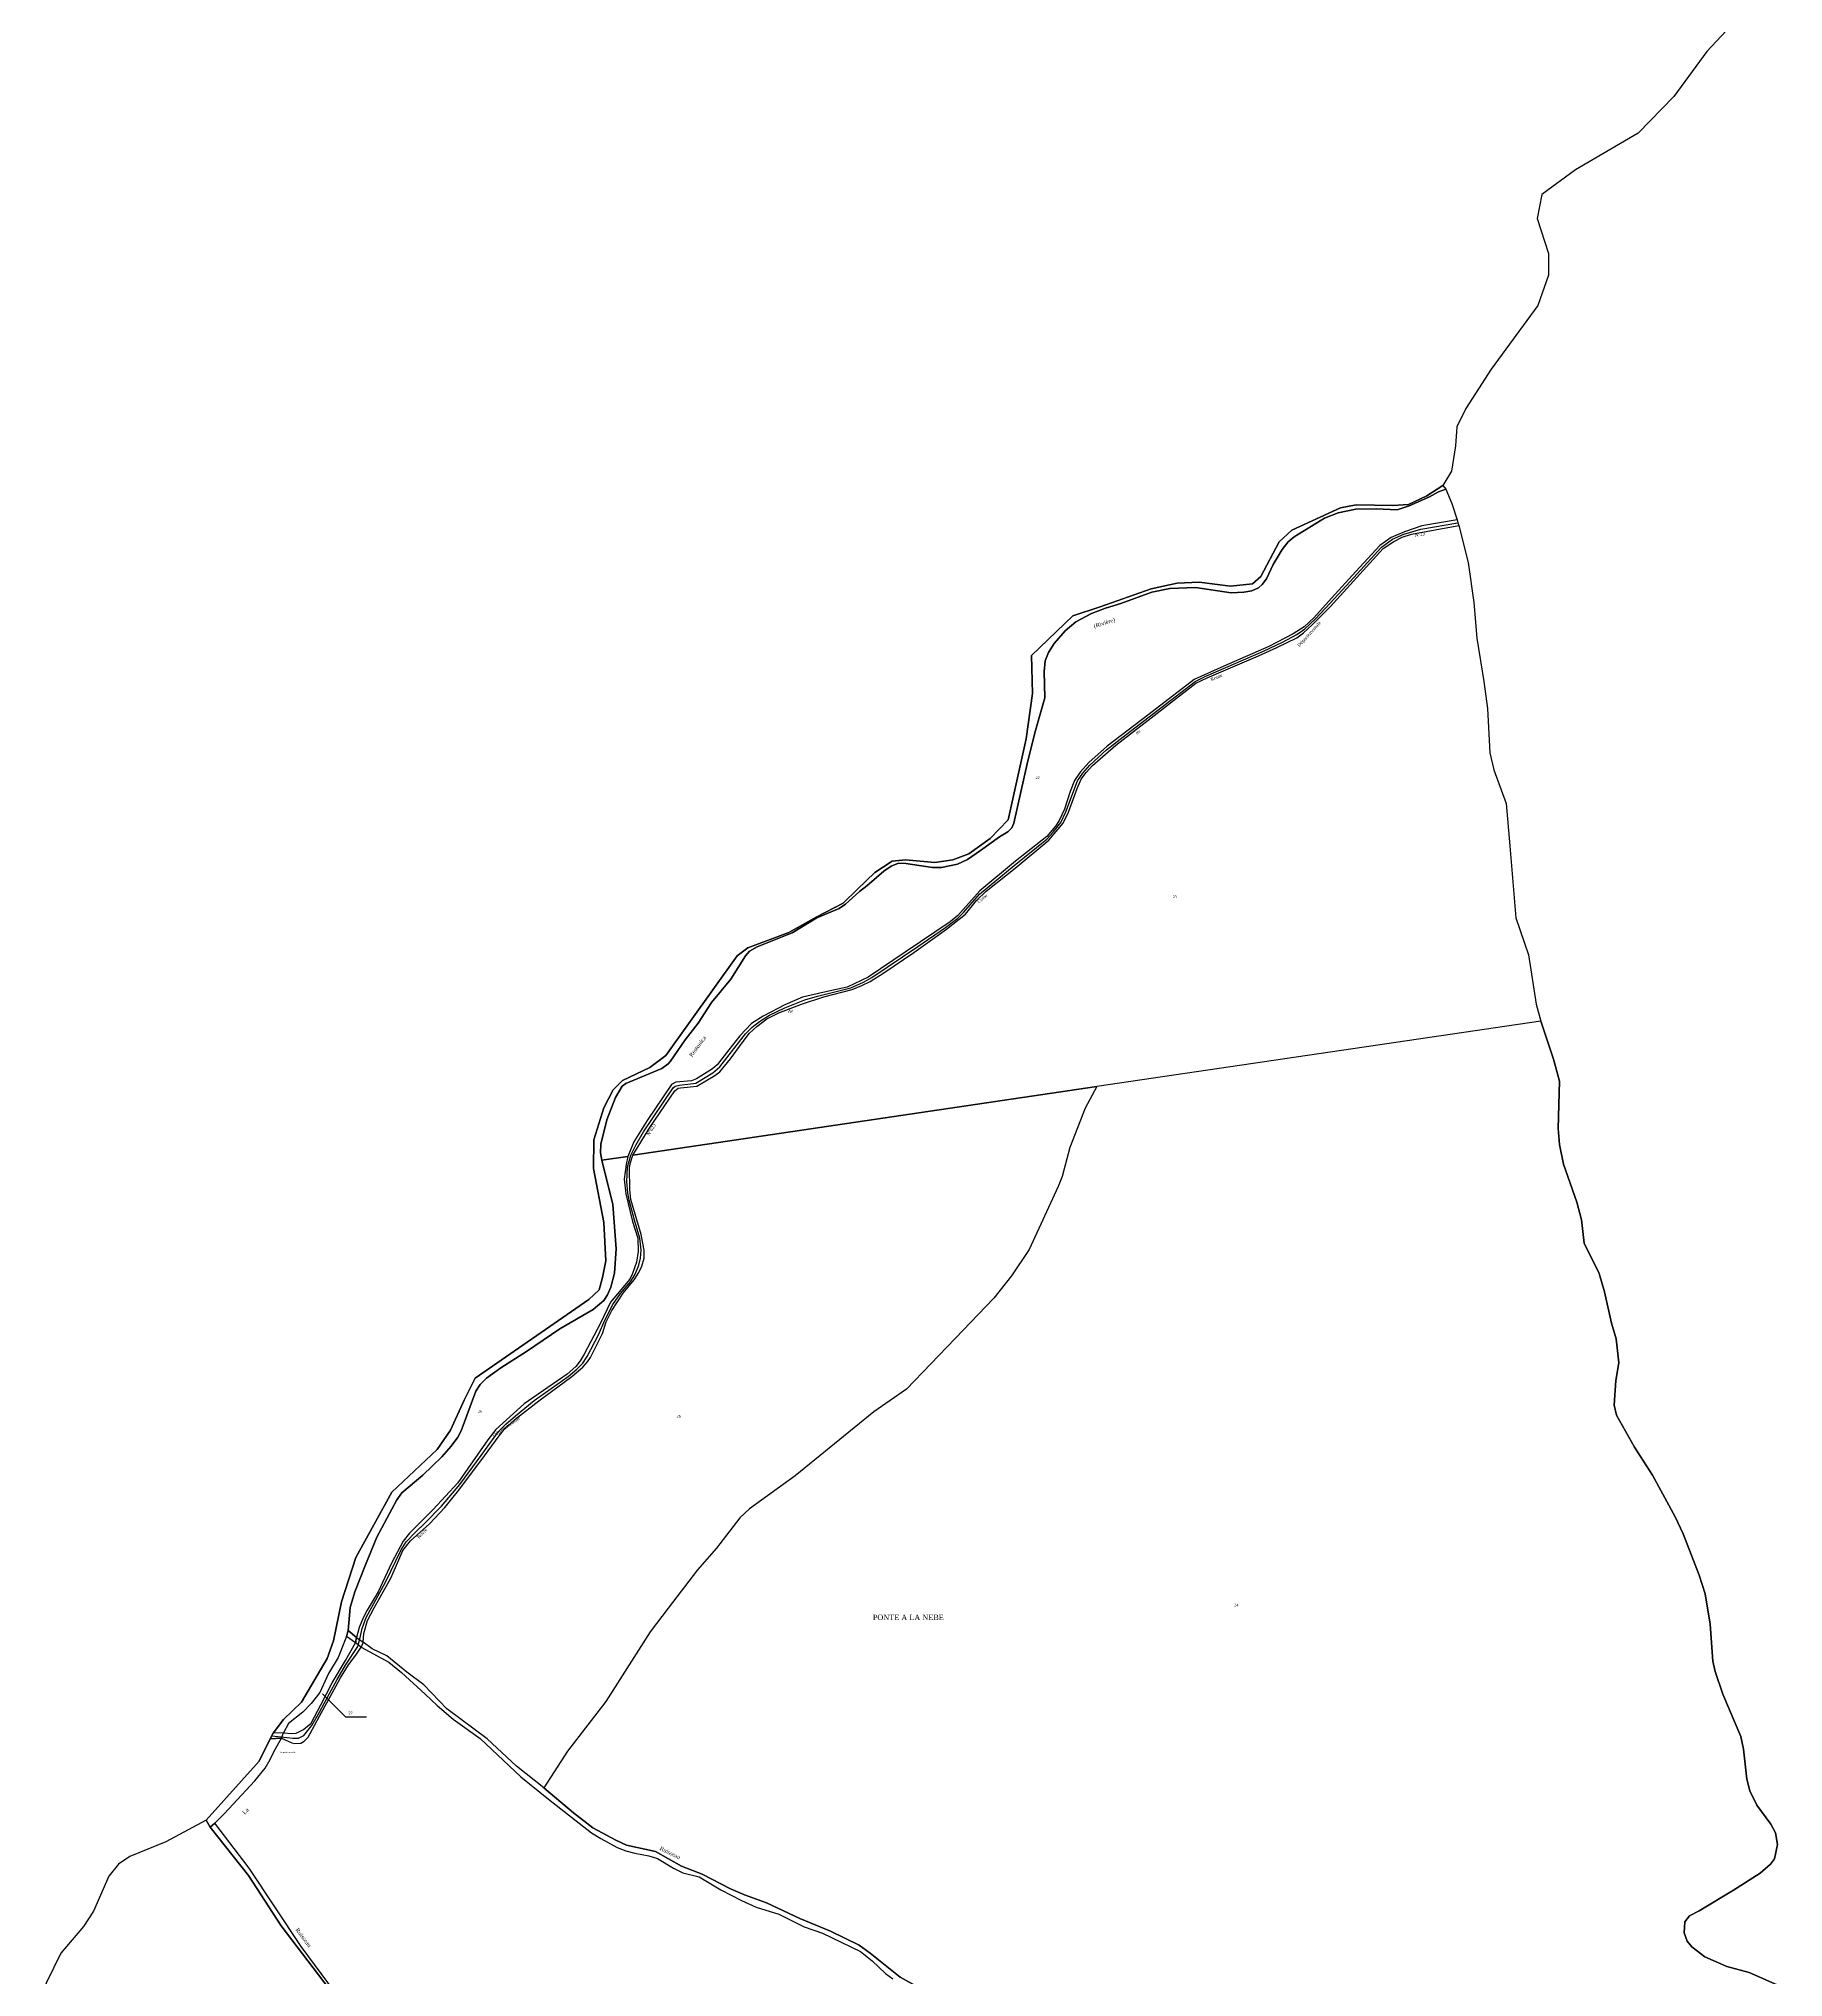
# Model space of a CAD drawing. Extents: x 1197506 to 1206978, y 6141540 to 6151741.
# Drawn here: x 1198715 to 1200011, y 6145200 to 6146640 of the extents above; entities that cross this region are included whole.
import ezdxf

# ---------------------------------------------------------------- set-up
doc = ezdxf.new("R2010")
doc.units = 0
doc.linetypes.add('CONTINU', pattern=[0])
for name, color, linetype in [('1LIEUDIT', 7, 'CONTINU'), ('1PARCELLE', 7, 'CONTINU'), ('1SECTION', 7, 'CONTINU'), ('1SUBDSECT', 7, 'CONTINU'), ('1TRONFLUV', 7, 'CONTINU'), ('1ZONCOMM', 7, 'CONTINU'), ('3ENSIMMO', 7, 'CONTINU'), ('3FLECHEPAR', 7, 'CONTINU'), ('3LIEUDITTEX', 7, 'CONTINU'), ('3PARCELLETEX', 7, 'CONTINU'), ('3PONT', 7, 'CONTINU'), ('3TRONFLUVTEX', 7, 'CONTINU'), ('3ZONCOMMTEX', 7, 'CONTINU')]:
    doc.layers.add(name, color=color, linetype=linetype)
doc.styles.get("Standard").update_dxf_attribs({"font": 'Times New Roman'})

msp = doc.modelspace()

# ---------------------------------------------------------------- linework, layer by layer
at = {"layer": '1LIEUDIT'}
msp.add_lwpolyline([(1198938.45, 6145180.7), (1198894.7, 6145237.85), (1198870.37, 6145275.44), (1198842, 6145311.15), (1198838.97, 6145316.55), (1198878.41, 6145360.2), (1198886.67, 6145376.82), (1198888.69, 6145381.09), (1198896.58, 6145391.33), (1198909.78, 6145404.06), (1198928.81, 6145436.69), (1198933.72, 6145449.67), (1198939.65, 6145478.75), (1198950.15, 6145511.71), (1198977.07, 6145560.27), (1199010.59, 6145592.01), (1199020.66, 6145606.4), (1199030.63, 6145628.5), (1199038.97, 6145644.97), (1199123.33, 6145703.51), (1199130.99, 6145710.69), (1199133.59, 6145719.72), (1199135.95, 6145732.07), (1199134.45, 6145760.75), (1199126.81, 6145800.69), (1199127.19, 6145822.12), (1199134.44, 6145845.75), (1199141.4, 6145859.23), (1199148.46, 6145866.08), (1199168.69, 6145875.76), (1199180.53, 6145884.66), (1199233.48, 6145958.7), (1199241.47, 6145964.76), (1199272.06, 6145976.17), (1199292.31, 6145987.5), (1199312.41, 6145997.97), (1199322.93, 6146008.26), (1199335.95, 6146020.83), (1199348.71, 6146029.28), (1199358.73, 6146030.08), (1199380.35, 6146028.26), (1199393.76, 6146030.15), (1199405.81, 6146034.59), (1199421.68, 6146046.03), (1199434.87, 6146059.97), (1199448.4, 6146120.08), (1199453.03, 6146153.8), (1199452.31, 6146182.06), (1199483.06, 6146211.51), (1199503.27, 6146218.12), (1199541.14, 6146231.48), (1199560.6, 6146235.77), (1199576.98, 6146236.58), (1199600.2, 6146233.44), (1199616.4, 6146235.21), (1199622.79, 6146240.79), (1199636.24, 6146266.62), (1199645.7, 6146275.06), (1199682.01, 6146291.75), (1199693.43, 6146293.95), (1199720.76, 6146293.42), (1199732.46, 6146294.2), (1199746.07, 6146300.61), (1199757.85, 6146308.47), (1199760.26, 6146305.55), (1199764.66, 6146294.89), (1199768.55, 6146282.77), (1199769.17, 6146280.67), (1199769.8, 6146278.55), (1199776.63, 6146251.23), (1199781.07, 6146221.47), (1199783.28, 6146195), (1199788.45, 6146162.82), (1199791.18, 6146142.66), (1199792.83, 6146109.65), (1199795.85, 6146096.95), (1199805.1, 6146072.04), (1199807.74, 6146040.52), (1199812.06, 6145987.01), (1199821.53, 6145959.45), (1199827.39, 6145922.87), (1199830.74, 6145910.17), (1199840.24, 6145882.06), (1199844.56, 6145865.76), (1199843.64, 6145830.57), (1199844.5, 6145818.51), (1199847.67, 6145803.87), (1199857.48, 6145775.8), (1199861, 6145762.58), (1199862.99, 6145745.27), (1199874.14, 6145722.82), (1199878.11, 6145709.04), (1199883.38, 6145685.87), (1199886.67, 6145674.21), (1199888.79, 6145656.43), (1199886.45, 6145643.33), (1199885.35, 6145624.93), (1199886.99, 6145617.41), (1199900.26, 6145593.63), (1199913.73, 6145572.78), (1199930.69, 6145541.86), (1199936.54, 6145529.35), (1199948.37, 6145498.52), (1199952.86, 6145484.67), (1199956.69, 6145462.22), (1199958.64, 6145434.72), (1199960.2, 6145427.01), (1199966.05, 6145410.08), (1199979.46, 6145378.61), (1199981.39, 6145369.17), (1199983.78, 6145347.01), (1199986.06, 6145338.3), (1199991.33, 6145327.54), (1200001.55, 6145313.49), (1200005.18, 6145306.97), (1200006.56, 6145298.32), (1200004.26, 6145287.79), (1200001.36, 6145283.66), (1199993.69, 6145277.07), (1199973.81, 6145264.47), (1199948.5, 6145249.02), (1199941.29, 6145245.27), (1199937.78, 6145240.81), (1199937.37, 6145232.59), (1199939.44, 6145226.48), (1199942.95, 6145222.25), (1199952.57, 6145214.93), (1199969, 6145207.73), (1199985.56, 6145203.27), (1200010.86, 6145192.11)], dxfattribs=at)
at = {"layer": '1PARCELLE'}
for points in [[(1199132.94, 6145806.97), (1199132.11, 6145812.46), (1199132.38, 6145818.76), (1199136.64, 6145836.84), (1199143.11, 6145853.63), (1199148.04, 6145862.06), (1199150.92, 6145863.96), (1199177.62, 6145875.03), (1199182.2, 6145878.48), (1199184.11, 6145880.61), (1199194.89, 6145896.32), (1199204.49, 6145908.77), (1199214.45, 6145924.05), (1199228.91, 6145941.46), (1199239.72, 6145958.91), (1199242.86, 6145962.22), (1199248.48, 6145965.39), (1199274.5, 6145975.86), (1199292.68, 6145987.1), (1199309.32, 6145994.12), (1199314.04, 6145997.2), (1199324.36, 6146006.74), (1199329.99, 6146010.87), (1199342.62, 6146021.63), (1199348.07, 6146025.51), (1199353.56, 6146027.72), (1199358.95, 6146027.55), (1199378.8, 6146024.38), (1199385.46, 6146024.52), (1199397.32, 6146027.06), (1199404.65, 6146030.52), (1199414.47, 6146037.01), (1199428.47, 6146047.36), (1199434.73, 6146050.92), (1199437.55, 6146054.02), (1199439.09, 6146057.31), (1199449.67, 6146103.76), (1199455.31, 6146126.41), (1199462.22, 6146150.58), (1199461.77, 6146170.09), (1199462.56, 6146177.99), (1199464.91, 6146184.31), (1199469.22, 6146190.94), (1199477.29, 6146200.31), (1199485.19, 6146207.05), (1199496.99, 6146213.3), (1199507.24, 6146217.28), (1199518.66, 6146220.63), (1199541.65, 6146229.04), (1199555.05, 6146231.89), (1199574.16, 6146232.57), (1199600.61, 6146228.72), (1199610.05, 6146229.05), (1199615.92, 6146230.19), (1199620.84, 6146232.33), (1199623.71, 6146234.8), (1199627.02, 6146239.1), (1199631.91, 6146249.64), (1199638.47, 6146260.73), (1199642.97, 6146266.62), (1199647.34, 6146270.17), (1199670.03, 6146284.1), (1199680.11, 6146288.13), (1199693.16, 6146290.74), (1199708.34, 6146291.1), (1199723.97, 6146290.3), (1199732.92, 6146293.35), (1199748.06, 6146299.86), (1199754.64, 6146303.72), (1199760.26, 6146305.55), (1199764.66, 6146294.89), (1199768.55, 6146282.77), (1199742.4, 6146278.36), (1199729.34, 6146273.98), (1199719.53, 6146269.81), (1199711.11, 6146263.88), (1199693.36, 6146244.43), (1199675.22, 6146224.53), (1199662.18, 6146210.11), (1199654.8, 6146203.28), (1199646.67, 6146198.24), (1199628.59, 6146188.78), (1199595.25, 6146174.22), (1199573.08, 6146164.13), (1199538.76, 6146137.7), (1199508.57, 6146114.68), (1199494.83, 6146102.59), (1199488.48, 6146095.23), (1199484.34, 6146089.08), (1199480.99, 6146080.95), (1199476.86, 6146067.91), (1199472.93, 6146059.49), (1199470.14, 6146055.15), (1199463.58, 6146047.53), (1199440.48, 6146029.23), (1199413.77, 6146007.11), (1199397.45, 6145988.8), (1199391.83, 6145984.09), (1199358.36, 6145961.59), (1199330.86, 6145943.04), (1199315.33, 6145935.61), (1199302.57, 6145932.87), (1199282, 6145928.03), (1199268.93, 6145922.41), (1199252.85, 6145913.98), (1199244.32, 6145908.53), (1199235.51, 6145899.39), (1199227.5, 6145889.06), (1199218.66, 6145877.91), (1199215.29, 6145874.94), (1199203.48, 6145867.34), (1199199.75, 6145865.92), (1199188.08, 6145864.87), (1199184.83, 6145863.22), (1199166.67, 6145836.37), (1199156.89, 6145820.59), (1199152.42, 6145809.62), (1199132.94, 6145806.97)], [(1199830.74, 6145910.17), (1199500.84, 6145861.59), (1199156.17, 6145810.6), (1199168.71, 6145831.27), (1199187.3, 6145858.56), (1199189.75, 6145860.37), (1199191.57, 6145860.83), (1199203.7, 6145861.87), (1199216.99, 6145869.81), (1199220.64, 6145872.73), (1199228.5, 6145882.23), (1199237.25, 6145894.14), (1199242.74, 6145901.25), (1199248.07, 6145906.4), (1199255.51, 6145912.02), (1199264.64, 6145916.51), (1199281.36, 6145922.9), (1199298.03, 6145928.24), (1199319.13, 6145933.92), (1199326.2, 6145936.7), (1199332.28, 6145939.65), (1199342.44, 6145946.16), (1199364.75, 6145961.38), (1199389.21, 6145978.56), (1199403.18, 6145989.9), (1199411.49, 6146000.02), (1199418.67, 6146006.84), (1199440.03, 6146024.07), (1199465.24, 6146044.73), (1199475.88, 6146057.48), (1199479.78, 6146065.72), (1199486.23, 6146083.12), (1199489.14, 6146090.04), (1199492.87, 6146095.05), (1199497.68, 6146100.24), (1199514.87, 6146115.37), (1199539.07, 6146134.01), (1199574.48, 6146161.54), (1199582.79, 6146165.41), (1199620.96, 6146181.82), (1199634.57, 6146187.95), (1199649.33, 6146195.2), (1199654.39, 6146198.77), (1199660.72, 6146204.86), (1199674.3, 6146218.32), (1199713.52, 6146261.44), (1199721.61, 6146266.88), (1199727.65, 6146270), (1199734.73, 6146272.29), (1199769.8, 6146278.55), (1199776.63, 6146251.23), (1199781.07, 6146221.47), (1199783.28, 6146195), (1199788.45, 6146162.82), (1199791.18, 6146142.66), (1199792.83, 6146109.65), (1199795.85, 6146096.95), (1199805.1, 6146072.04), (1199807.74, 6146040.52), (1199812.06, 6145987.01), (1199821.53, 6145959.45), (1199827.39, 6145922.87), (1199830.74, 6145910.17)], [(1199500.84, 6145861.59), (1199492.21, 6145845.54), (1199480.76, 6145816.3), (1199475.17, 6145794.83), (1199472.2, 6145787.33), (1199450.67, 6145740.66), (1199437.53, 6145720.97), (1199424.3, 6145704.32), (1199395.65, 6145674.45), (1199359.31, 6145636.69), (1199335.15, 6145619.87), (1199276.57, 6145572.41), (1199242.75, 6145547.74), (1199235.56, 6145541.19), (1199218.17, 6145518.5), (1199204.1, 6145502.42), (1199182.28, 6145473.9), (1199169.05, 6145456.43), (1199135.95, 6145404.61), (1199107.45, 6145367.75), (1199089.83, 6145340.5), (1199069.5, 6145356.59), (1199047.92, 6145376.81), (1199017.79, 6145399.3), (1199000.86, 6145417.01), (1198988.12, 6145426.48), (1198973.14, 6145438.49), (1198962.44, 6145443.76), (1198955.58, 6145448.66), (1198956.2, 6145455.3), (1198959.01, 6145464.84), (1198963.77, 6145474.24), (1198976.2, 6145496.18), (1198981.53, 6145508.18), (1198985.19, 6145516.82), (1198990.95, 6145524.05), (1199005.06, 6145536.62), (1199016.44, 6145548.7), (1199026.77, 6145561.78), (1199045.82, 6145587.18), (1199056.82, 6145602.18), (1199061.45, 6145607.98), (1199069.59, 6145615.12), (1199086.1, 6145628.1), (1199110.82, 6145646.3), (1199118.81, 6145653.07), (1199122.35, 6145656.98), (1199124.54, 6145660.18), (1199133.48, 6145678.04), (1199136.33, 6145686.85), (1199140.53, 6145695.19), (1199148.9, 6145708.03), (1199157.12, 6145718.05), (1199160.63, 6145723.44), (1199162.71, 6145728.17), (1199164.4, 6145734.14), (1199164.5, 6145740.16), (1199162.24, 6145751.61), (1199154.56, 6145777.83), (1199153.78, 6145785.24), (1199153.48, 6145801.52), (1199154.25, 6145805.29), (1199156.17, 6145810.6), (1199500.84, 6145861.59)], [(1199132.94, 6145806.97), (1199152.42, 6145809.62), (1199151.04, 6145803.74), (1199149.66, 6145792.93), (1199150.87, 6145781.85), (1199155.69, 6145761.36), (1199159.79, 6145748.9), (1199160.12, 6145739.15), (1199158.87, 6145731.26), (1199155.92, 6145722.67), (1199153.76, 6145718.52), (1199139.56, 6145701.37), (1199132.1, 6145685.72), (1199119.94, 6145662.74), (1199116.91, 6145657.74), (1199113.59, 6145653.51), (1199107.22, 6145648.02), (1199075.38, 6145625.78), (1199054.37, 6145606.68), (1199048.42, 6145599.04), (1199025.96, 6145567.05), (1199007.62, 6145547.38), (1198990.21, 6145529.8), (1198985.51, 6145523.82), (1198976.67, 6145507.42), (1198966.8, 6145486.05), (1198958.64, 6145472.45), (1198955.65, 6145466.94), (1198952.69, 6145459.76), (1198950.68, 6145452.26), (1198944.56, 6145457.35), (1198946.07, 6145474.61), (1198949.49, 6145486.12), (1198957.44, 6145506.2), (1198965.94, 6145526.78), (1198980.71, 6145554.61), (1198984.3, 6145559.61), (1198999.92, 6145572.85), (1199014.03, 6145586.54), (1199020.96, 6145594.29), (1199026.09, 6145601.15), (1199028.42, 6145605.92), (1199039.35, 6145635.33), (1199042.71, 6145640.26), (1199047.36, 6145644.87), (1199058.04, 6145652.68), (1199077.12, 6145664.71), (1199101.93, 6145681.7), (1199126.69, 6145696.09), (1199134.41, 6145702.64), (1199137.34, 6145706.93), (1199139.8, 6145712.48), (1199142.46, 6145722.96), (1199143.69, 6145741.12), (1199141.25, 6145774.04), (1199132.94, 6145806.97)], [(1198949.88, 6145448.15), (1198943.19, 6145452.95), (1198937.14, 6145437.35), (1198929.92, 6145425.36), (1198923.44, 6145411.39), (1198917.09, 6145403.04), (1198910.75, 6145396.62), (1198900.17, 6145388.33), (1198896.5, 6145381.38), (1198902.55, 6145380.74), (1198905.79, 6145381.2), (1198911.32, 6145383.73), (1198916.92, 6145388.61), (1198924.3, 6145402.07), (1198932.66, 6145418.53), (1198942.52, 6145435.21), (1198949.88, 6145448.15)]]:
    msp.add_lwpolyline(points, close=True, dxfattribs=at)
for points in [[(1200010.86, 6145192.11), (1199985.56, 6145203.27), (1199969, 6145207.73), (1199952.57, 6145214.93), (1199942.95, 6145222.25), (1199939.44, 6145226.48), (1199937.37, 6145232.59), (1199937.78, 6145240.81), (1199941.29, 6145245.27), (1199948.5, 6145249.02), (1199973.81, 6145264.47), (1199993.69, 6145277.07), (1200001.36, 6145283.66), (1200004.26, 6145287.79), (1200006.56, 6145298.32), (1200005.18, 6145306.97), (1200001.55, 6145313.49), (1199991.33, 6145327.54), (1199986.06, 6145338.3), (1199983.78, 6145347.01), (1199981.39, 6145369.17), (1199979.46, 6145378.61), (1199966.05, 6145410.08), (1199960.2, 6145427.01), (1199958.64, 6145434.72), (1199956.69, 6145462.22), (1199952.86, 6145484.67), (1199948.37, 6145498.52), (1199936.54, 6145529.35), (1199930.69, 6145541.86), (1199913.73, 6145572.78), (1199900.26, 6145593.63), (1199886.99, 6145617.41), (1199885.35, 6145624.93), (1199886.45, 6145643.33), (1199888.79, 6145656.43), (1199886.67, 6145674.21), (1199883.38, 6145685.87), (1199878.11, 6145709.04), (1199874.14, 6145722.82), (1199862.99, 6145745.27), (1199861, 6145762.58), (1199857.48, 6145775.8), (1199847.67, 6145803.87), (1199844.5, 6145818.51), (1199843.64, 6145830.57), (1199844.56, 6145865.76), (1199840.24, 6145882.06), (1199830.74, 6145910.17), (1199830.74, 6145910.17), (1199500.84, 6145861.59), (1199492.21, 6145845.54), (1199480.76, 6145816.3), (1199475.17, 6145794.83), (1199472.2, 6145787.33), (1199450.67, 6145740.66), (1199437.53, 6145720.97), (1199424.3, 6145704.32), (1199395.65, 6145674.45), (1199359.31, 6145636.69), (1199335.15, 6145619.87), (1199276.57, 6145572.41), (1199242.75, 6145547.74), (1199235.56, 6145541.19), (1199218.17, 6145518.5), (1199204.1, 6145502.42), (1199182.28, 6145473.9), (1199169.05, 6145456.43), (1199135.95, 6145404.61), (1199107.45, 6145367.75), (1199089.83, 6145340.5), (1199112.03, 6145321.78), (1199126.25, 6145310.81), (1199143.36, 6145301.63), (1199151.37, 6145297.78), (1199172.87, 6145293.16), (1199192.12, 6145282.33), (1199207.54, 6145276.25), (1199228.56, 6145265.52), (1199239.05, 6145261.02), (1199255.33, 6145255.07), (1199280.16, 6145243.42), (1199302.92, 6145233.89), (1199324.12, 6145223.64), (1199332.42, 6145217.57), (1199354.81, 6145199.81), (1199368.59, 6145192.07)], [(1198939.44, 6145182.37), (1198909.49, 6145222.51), (1198870.86, 6145280.86), (1198845.42, 6145314.11), (1198852.35, 6145321.2), (1198875.26, 6145345.68), (1198882.77, 6145355.2), (1198886.53, 6145361.43), (1198889.77, 6145368.27), (1198895.06, 6145377.49), (1198902.56, 6145373.88), (1198904.89, 6145373.32), (1198909.24, 6145373.69), (1198911.81, 6145375.1), (1198914.73, 6145378.01), (1198919.49, 6145386.82), (1198923.19, 6145393.67), (1198935.67, 6145416.31), (1198938.88, 6145422.33), (1198944.85, 6145431.85), (1198950.32, 6145439.04), (1198954.29, 6145445.01), (1198974.71, 6145433.81), (1198984.27, 6145426.3), (1199001.76, 6145410.18), (1199010.73, 6145401.77), (1199022.49, 6145391.45), (1199042.69, 6145377.23), (1199072.93, 6145348.74), (1199093.29, 6145331.98), (1199125.42, 6145306.92), (1199132.31, 6145302.7), (1199144.29, 6145296.09), (1199150.84, 6145293.55), (1199157.59, 6145291.84), (1199168.01, 6145289.97), (1199174.26, 6145287.91), (1199186.25, 6145280.66), (1199193.3, 6145277.38), (1199205.28, 6145274.35), (1199221.5, 6145264.78), (1199236.82, 6145256.83), (1199247.58, 6145251.84), (1199264.59, 6145246.67), (1199283.43, 6145237.1), (1199296.95, 6145232.34), (1199325.34, 6145218.79), (1199333.84, 6145211.79), (1199343.75, 6145202.52), (1199349.31, 6145198.42)]]:
    msp.add_lwpolyline(points, dxfattribs=at)
at = {"layer": '1SECTION'}
msp.add_lwpolyline([(1199979.36, 6146657.94), (1199954.08, 6146630.85), (1199929.55, 6146597.39), (1199903.11, 6146570.24), (1199856.41, 6146543.04), (1199831.47, 6146524.76), (1199828.14, 6146506.7), (1199836.4, 6146480.88), (1199836.36, 6146464.73), (1199828.49, 6146442.21), (1199793.82, 6146394.74), (1199774.99, 6146365.67), (1199768.45, 6146352.01), (1199767.37, 6146337.75), (1199764.33, 6146319.05), (1199757.85, 6146308.47), (1199746.07, 6146300.61), (1199732.46, 6146294.2), (1199720.76, 6146293.42), (1199693.43, 6146293.95), (1199682.01, 6146291.75), (1199645.7, 6146275.06), (1199636.24, 6146266.62), (1199622.79, 6146240.79), (1199616.4, 6146235.21), (1199600.2, 6146233.44), (1199576.98, 6146236.58), (1199560.6, 6146235.77), (1199541.14, 6146231.48), (1199503.27, 6146218.12), (1199483.06, 6146211.51), (1199452.31, 6146182.06), (1199453.03, 6146153.8), (1199448.4, 6146120.08), (1199434.87, 6146059.97), (1199421.68, 6146046.03), (1199405.81, 6146034.59), (1199393.76, 6146030.15), (1199380.35, 6146028.26), (1199358.73, 6146030.08), (1199348.71, 6146029.28), (1199335.95, 6146020.83), (1199322.93, 6146008.26), (1199312.41, 6145997.97), (1199292.31, 6145987.5), (1199272.06, 6145976.17), (1199241.47, 6145964.76), (1199233.48, 6145958.7), (1199180.53, 6145884.66), (1199168.69, 6145875.76), (1199148.46, 6145866.08), (1199141.4, 6145859.23), (1199134.44, 6145845.75), (1199127.19, 6145822.12), (1199126.81, 6145800.69), (1199134.45, 6145760.75), (1199135.95, 6145732.07), (1199133.59, 6145719.72), (1199130.99, 6145710.69), (1199123.33, 6145703.51), (1199038.97, 6145644.97), (1199030.63, 6145628.5), (1199020.66, 6145606.4), (1199010.59, 6145592.01), (1198977.07, 6145560.27), (1198950.15, 6145511.71), (1198939.65, 6145478.75), (1198933.72, 6145449.67), (1198928.81, 6145436.69), (1198909.78, 6145404.06), (1198896.58, 6145391.33), (1198888.69, 6145381.09), (1198886.67, 6145376.82), (1198878.41, 6145360.2), (1198838.97, 6145316.55), (1198808.96, 6145300.43), (1198782.21, 6145289.47), (1198773.97, 6145283.71), (1198766.6, 6145274.71), (1198755.19, 6145248.82), (1198747.82, 6145237.3), (1198730.92, 6145217.57), (1198714.63, 6145184.18)], dxfattribs=at)
at = {"layer": '1SUBDSECT'}
msp.add_lwpolyline([(1198938.45, 6145180.7), (1198894.7, 6145237.85), (1198870.37, 6145275.44), (1198842, 6145311.15), (1198838.97, 6145316.55), (1198878.41, 6145360.2), (1198886.67, 6145376.82), (1198888.69, 6145381.09), (1198896.58, 6145391.33), (1198909.78, 6145404.06), (1198928.81, 6145436.69), (1198933.72, 6145449.67), (1198939.65, 6145478.75), (1198950.15, 6145511.71), (1198977.07, 6145560.27), (1199010.59, 6145592.01), (1199020.66, 6145606.4), (1199030.63, 6145628.5), (1199038.97, 6145644.97), (1199123.33, 6145703.51), (1199130.99, 6145710.69), (1199133.59, 6145719.72), (1199135.95, 6145732.07), (1199134.45, 6145760.75), (1199126.81, 6145800.69), (1199127.19, 6145822.12), (1199134.44, 6145845.75), (1199141.4, 6145859.23), (1199148.46, 6145866.08), (1199168.69, 6145875.76), (1199180.53, 6145884.66), (1199233.48, 6145958.7), (1199241.47, 6145964.76), (1199272.06, 6145976.17), (1199292.31, 6145987.5), (1199312.41, 6145997.97), (1199322.93, 6146008.26), (1199335.95, 6146020.83), (1199348.71, 6146029.28), (1199358.73, 6146030.08), (1199380.35, 6146028.26), (1199393.76, 6146030.15), (1199405.81, 6146034.59), (1199421.68, 6146046.03), (1199434.87, 6146059.97), (1199448.4, 6146120.08), (1199453.03, 6146153.8), (1199452.31, 6146182.06), (1199483.06, 6146211.51), (1199503.27, 6146218.12), (1199541.14, 6146231.48), (1199560.6, 6146235.77), (1199576.98, 6146236.58), (1199600.2, 6146233.44), (1199616.4, 6146235.21), (1199622.79, 6146240.79), (1199636.24, 6146266.62), (1199645.7, 6146275.06), (1199682.01, 6146291.75), (1199693.43, 6146293.95), (1199720.76, 6146293.42), (1199732.46, 6146294.2), (1199746.07, 6146300.61), (1199757.85, 6146308.47), (1199760.26, 6146305.55), (1199764.66, 6146294.89), (1199768.55, 6146282.77), (1199769.17, 6146280.67), (1199769.8, 6146278.55), (1199776.63, 6146251.23), (1199781.07, 6146221.47), (1199783.28, 6146195), (1199788.45, 6146162.82), (1199791.18, 6146142.66), (1199792.83, 6146109.65), (1199795.85, 6146096.95), (1199805.1, 6146072.04), (1199807.74, 6146040.52), (1199812.06, 6145987.01), (1199821.53, 6145959.45), (1199827.39, 6145922.87), (1199830.74, 6145910.17), (1199840.24, 6145882.06), (1199844.56, 6145865.76), (1199843.64, 6145830.57), (1199844.5, 6145818.51), (1199847.67, 6145803.87), (1199857.48, 6145775.8), (1199861, 6145762.58), (1199862.99, 6145745.27), (1199874.14, 6145722.82), (1199878.11, 6145709.04), (1199883.38, 6145685.87), (1199886.67, 6145674.21), (1199888.79, 6145656.43), (1199886.45, 6145643.33), (1199885.35, 6145624.93), (1199886.99, 6145617.41), (1199900.26, 6145593.63), (1199913.73, 6145572.78), (1199930.69, 6145541.86), (1199936.54, 6145529.35), (1199948.37, 6145498.52), (1199952.86, 6145484.67), (1199956.69, 6145462.22), (1199958.64, 6145434.72), (1199960.2, 6145427.01), (1199966.05, 6145410.08), (1199979.46, 6145378.61), (1199981.39, 6145369.17), (1199983.78, 6145347.01), (1199986.06, 6145338.3), (1199991.33, 6145327.54), (1200001.55, 6145313.49), (1200005.18, 6145306.97), (1200006.56, 6145298.32), (1200004.26, 6145287.79), (1200001.36, 6145283.66), (1199993.69, 6145277.07), (1199973.81, 6145264.47), (1199948.5, 6145249.02), (1199941.29, 6145245.27), (1199937.78, 6145240.81), (1199937.37, 6145232.59), (1199939.44, 6145226.48), (1199942.95, 6145222.25), (1199952.57, 6145214.93), (1199969, 6145207.73), (1199985.56, 6145203.27), (1200010.86, 6145192.11)], dxfattribs=at)
at = {"layer": '1TRONFLUV'}
for points in [[(1199132.94, 6145806.97), (1199141.25, 6145774.04), (1199143.69, 6145741.12), (1199142.46, 6145722.96), (1199139.8, 6145712.48), (1199137.34, 6145706.93), (1199134.41, 6145702.64), (1199126.69, 6145696.09), (1199101.93, 6145681.7), (1199077.12, 6145664.71), (1199058.04, 6145652.68), (1199047.36, 6145644.87), (1199042.71, 6145640.26), (1199039.35, 6145635.33), (1199028.42, 6145605.92), (1199026.09, 6145601.15), (1199020.96, 6145594.29), (1199014.03, 6145586.54), (1198999.92, 6145572.85), (1198984.3, 6145559.61), (1198980.71, 6145554.61), (1198965.94, 6145526.78), (1198957.44, 6145506.2), (1198949.49, 6145486.12), (1198946.07, 6145474.61), (1198944.56, 6145457.35), (1198943.19, 6145452.95), (1198937.14, 6145437.35), (1198929.92, 6145425.36), (1198923.44, 6145411.39), (1198917.09, 6145403.04), (1198910.75, 6145396.62), (1198900.17, 6145388.33), (1198896.5, 6145381.38), (1198888.69, 6145381.09), (1198896.58, 6145391.33), (1198909.78, 6145404.06), (1198928.81, 6145436.69), (1198933.72, 6145449.67), (1198939.65, 6145478.75), (1198950.15, 6145511.71), (1198977.07, 6145560.27), (1199010.59, 6145592.01), (1199020.66, 6145606.4), (1199030.63, 6145628.5), (1199038.97, 6145644.97), (1199123.33, 6145703.51), (1199130.99, 6145710.69), (1199133.59, 6145719.72), (1199135.95, 6145732.07), (1199134.45, 6145760.75), (1199126.81, 6145800.69), (1199127.19, 6145822.12), (1199134.44, 6145845.75), (1199141.4, 6145859.23), (1199148.46, 6145866.08), (1199168.69, 6145875.76), (1199180.53, 6145884.66), (1199233.48, 6145958.7), (1199241.47, 6145964.76), (1199272.06, 6145976.17), (1199292.31, 6145987.5), (1199312.41, 6145997.97), (1199322.93, 6146008.26), (1199335.95, 6146020.83), (1199348.71, 6146029.28), (1199358.73, 6146030.08), (1199380.35, 6146028.26), (1199393.76, 6146030.15), (1199405.81, 6146034.59), (1199421.68, 6146046.03), (1199434.87, 6146059.97), (1199448.4, 6146120.08), (1199453.03, 6146153.8), (1199452.31, 6146182.06), (1199483.06, 6146211.51), (1199503.27, 6146218.12), (1199541.14, 6146231.48), (1199560.6, 6146235.77), (1199576.98, 6146236.58), (1199600.2, 6146233.44), (1199616.4, 6146235.21), (1199622.79, 6146240.79), (1199636.24, 6146266.62), (1199645.7, 6146275.06), (1199682.01, 6146291.75), (1199693.43, 6146293.95), (1199720.76, 6146293.42), (1199732.46, 6146294.2), (1199746.07, 6146300.61), (1199757.85, 6146308.47), (1199760.26, 6146305.55), (1199754.64, 6146303.72), (1199748.06, 6146299.86), (1199732.92, 6146293.35), (1199723.97, 6146290.3), (1199708.34, 6146291.1), (1199693.16, 6146290.74), (1199680.11, 6146288.13), (1199670.03, 6146284.1), (1199647.34, 6146270.17), (1199642.97, 6146266.62), (1199638.47, 6146260.73), (1199631.91, 6146249.64), (1199627.02, 6146239.1), (1199623.71, 6146234.8), (1199620.84, 6146232.33), (1199615.92, 6146230.19), (1199610.05, 6146229.05), (1199600.61, 6146228.72), (1199574.16, 6146232.57), (1199555.05, 6146231.89), (1199541.65, 6146229.04), (1199518.66, 6146220.63), (1199507.24, 6146217.28), (1199496.99, 6146213.3), (1199485.19, 6146207.05), (1199477.29, 6146200.31), (1199469.22, 6146190.94), (1199464.91, 6146184.31), (1199462.56, 6146177.99), (1199461.77, 6146170.09), (1199462.22, 6146150.58), (1199455.31, 6146126.41), (1199449.67, 6146103.76), (1199439.09, 6146057.31), (1199437.55, 6146054.02), (1199434.73, 6146050.92), (1199428.47, 6146047.36), (1199414.47, 6146037.01), (1199404.65, 6146030.52), (1199397.32, 6146027.06), (1199385.46, 6146024.52), (1199378.8, 6146024.38), (1199358.95, 6146027.55), (1199353.56, 6146027.72), (1199348.07, 6146025.51), (1199342.62, 6146021.63), (1199329.99, 6146010.87), (1199324.36, 6146006.74), (1199314.04, 6145997.2), (1199309.32, 6145994.12), (1199292.68, 6145987.1), (1199274.5, 6145975.86), (1199248.48, 6145965.39), (1199242.86, 6145962.22), (1199239.72, 6145958.91), (1199228.91, 6145941.46), (1199214.45, 6145924.05), (1199204.49, 6145908.77), (1199194.89, 6145896.32), (1199184.11, 6145880.61), (1199182.2, 6145878.48), (1199177.62, 6145875.03), (1199150.92, 6145863.96), (1199148.04, 6145862.06), (1199143.11, 6145853.63), (1199136.64, 6145836.84), (1199132.38, 6145818.76), (1199132.11, 6145812.46), (1199132.94, 6145806.97)], [(1198943.19, 6145452.95), (1198944.56, 6145457.35), (1198950.68, 6145452.26), (1198949.88, 6145448.15), (1198943.19, 6145452.95)], [(1198845.42, 6145314.11), (1198852.35, 6145321.2), (1198875.26, 6145345.68), (1198882.77, 6145355.2), (1198886.53, 6145361.43), (1198889.77, 6145368.27), (1198895.06, 6145377.49), (1198886.67, 6145376.82), (1198878.41, 6145360.2), (1198838.97, 6145316.55), (1198842, 6145311.15), (1198845.42, 6145314.11)]]:
    msp.add_lwpolyline(points, close=True, dxfattribs=at)
for points in [[(1199368.59, 6145192.07), (1199354.81, 6145199.81), (1199332.42, 6145217.57), (1199324.12, 6145223.64), (1199302.92, 6145233.89), (1199280.16, 6145243.42), (1199255.33, 6145255.07), (1199239.05, 6145261.02), (1199228.56, 6145265.52), (1199207.54, 6145276.25), (1199192.12, 6145282.33), (1199172.87, 6145293.16), (1199151.37, 6145297.78), (1199143.36, 6145301.63), (1199126.25, 6145310.81), (1199112.03, 6145321.78), (1199089.83, 6145340.5), (1199069.5, 6145356.59), (1199047.92, 6145376.81), (1199017.79, 6145399.3), (1199000.86, 6145417.01), (1198988.12, 6145426.48), (1198973.14, 6145438.49), (1198962.44, 6145443.76), (1198955.58, 6145448.66), (1198954.29, 6145445.01), (1198974.71, 6145433.81), (1198984.27, 6145426.3), (1199001.76, 6145410.18), (1199010.73, 6145401.77), (1199022.49, 6145391.45), (1199042.69, 6145377.23), (1199072.93, 6145348.74), (1199093.29, 6145331.98), (1199125.42, 6145306.92), (1199132.31, 6145302.7), (1199144.29, 6145296.09), (1199150.84, 6145293.55), (1199157.59, 6145291.84), (1199168.01, 6145289.97), (1199174.26, 6145287.91), (1199186.25, 6145280.66), (1199193.3, 6145277.38), (1199205.28, 6145274.35), (1199221.5, 6145264.78), (1199236.82, 6145256.83), (1199247.58, 6145251.84), (1199264.59, 6145246.67), (1199283.43, 6145237.1), (1199296.95, 6145232.34), (1199325.34, 6145218.79), (1199333.84, 6145211.79), (1199343.75, 6145202.52), (1199349.31, 6145198.42)], [(1198939.44, 6145182.37), (1198909.49, 6145222.51), (1198870.86, 6145280.86), (1198845.42, 6145314.11), (1198845.42, 6145314.11), (1198842, 6145311.15), (1198870.37, 6145275.44), (1198894.7, 6145237.85), (1198938.45, 6145180.7)]]:
    msp.add_lwpolyline(points, dxfattribs=at)
at = {"layer": '1ZONCOMM'}
msp.add_lwpolyline([(1198887.78, 6145379.15), (1198903.32, 6145377.33), (1198907.65, 6145377.48), (1198911.46, 6145379.42), (1198917.64, 6145386.82), (1198923.32, 6145396.76), (1198930.6, 6145410.51), (1198936.28, 6145421.01), (1198942.54, 6145431.71), (1198951.61, 6145445.42), (1198953.34, 6145452.25), (1198954.92, 6145458.95), (1198957.96, 6145467.09), (1198972.37, 6145493.21), (1198983.82, 6145517.34), (1198987.57, 6145523.19), (1198994.69, 6145530.8), (1199001.27, 6145536.95), (1199013.85, 6145549.79), (1199027.47, 6145565.92), (1199043.23, 6145587.38), (1199056.33, 6145605.29), (1199061.76, 6145610.66), (1199068.79, 6145616.97), (1199082.82, 6145628.34), (1199107.98, 6145646.25), (1199114.53, 6145651.72), (1199118.85, 6145656.06), (1199122.24, 6145661.11), (1199130.42, 6145677.16), (1199135.14, 6145688.14), (1199141.07, 6145699.78), (1199146.9, 6145707.81), (1199154.21, 6145716.59), (1199157.77, 6145722.35), (1199160.58, 6145728.87), (1199161.86, 6145734.21), (1199162.32, 6145739.97), (1199161.27, 6145749.09), (1199157.21, 6145762.49), (1199153.34, 6145777.31), (1199152.33, 6145782.68), (1199151.65, 6145791.12), (1199152.08, 6145801.83), (1199154.52, 6145810.67), (1199158.2, 6145818.16), (1199164.05, 6145827.92), (1199186.02, 6145860.68), (1199187.63, 6145862.01), (1199190.67, 6145862.8), (1199202.92, 6145864.2), (1199215.59, 6145871.88), (1199220.73, 6145876.4), (1199239.89, 6145900.83), (1199244.73, 6145905.93), (1199250.15, 6145910.11), (1199257.6, 6145914.83), (1199268.89, 6145920.14), (1199283.92, 6145926.03), (1199293.22, 6145928.79), (1199317.96, 6145935.08), (1199327.35, 6145939.18), (1199333.71, 6145942.62), (1199367.89, 6145965.85), (1199388.48, 6145979.88), (1199397.58, 6145986.9), (1199401.75, 6145990.93), (1199413.67, 6146004.6), (1199439.34, 6146025.89), (1199463.76, 6146045.59), (1199468.42, 6146050.69), (1199474.1, 6146058), (1199477.9, 6146065.78), (1199486.5, 6146088.98), (1199490.34, 6146094.62), (1199495.59, 6146100.65), (1199508.04, 6146111.84), (1199520.39, 6146121.57), (1199545.22, 6146140.66), (1199573.86, 6146162.79), (1199581.89, 6146166.55), (1199624.64, 6146185.25), (1199638.72, 6146191.89), (1199649.47, 6146197.63), (1199655.48, 6146201.79), (1199663.23, 6146209.26), (1199674.28, 6146220.89), (1199688.96, 6146237.01), (1199712.35, 6146262.55), (1199720.63, 6146268.4), (1199729.05, 6146272.2), (1199741.56, 6146275.93), (1199769.17, 6146280.67)], dxfattribs=at)
msp.add_lwpolyline([(1198887.78, 6145379.15), (1198903.32, 6145377.33), (1198907.65, 6145377.48), (1198911.46, 6145379.42), (1198917.64, 6145386.82), (1198923.32, 6145396.76), (1198930.6, 6145410.51), (1198936.28, 6145421.01), (1198942.54, 6145431.71), (1198951.61, 6145445.42), (1198953.34, 6145452.25), (1198954.92, 6145458.95), (1198957.96, 6145467.09), (1198972.37, 6145493.21), (1198983.82, 6145517.34), (1198987.57, 6145523.19), (1198994.69, 6145530.8), (1199001.27, 6145536.95), (1199013.85, 6145549.79), (1199027.47, 6145565.92), (1199043.23, 6145587.38), (1199056.33, 6145605.29), (1199061.76, 6145610.66), (1199068.79, 6145616.97), (1199082.82, 6145628.34), (1199107.98, 6145646.25), (1199114.53, 6145651.72), (1199118.85, 6145656.06), (1199122.24, 6145661.11), (1199130.42, 6145677.16), (1199135.14, 6145688.14), (1199141.07, 6145699.78), (1199146.9, 6145707.81), (1199154.21, 6145716.59), (1199157.77, 6145722.35), (1199160.58, 6145728.87), (1199161.86, 6145734.21), (1199162.32, 6145739.97), (1199161.27, 6145749.09), (1199157.21, 6145762.49), (1199153.34, 6145777.31), (1199152.33, 6145782.68), (1199151.65, 6145791.12), (1199152.08, 6145801.83), (1199154.52, 6145810.67), (1199158.2, 6145818.16), (1199164.05, 6145827.92), (1199186.02, 6145860.68), (1199187.63, 6145862.01), (1199190.67, 6145862.8), (1199202.92, 6145864.2), (1199215.59, 6145871.88), (1199220.73, 6145876.4), (1199239.89, 6145900.83), (1199244.73, 6145905.93), (1199250.15, 6145910.11), (1199257.6, 6145914.83), (1199268.89, 6145920.14), (1199283.92, 6145926.03), (1199293.22, 6145928.79), (1199317.96, 6145935.08), (1199327.35, 6145939.18), (1199333.71, 6145942.62), (1199367.89, 6145965.85), (1199388.48, 6145979.88), (1199397.58, 6145986.9), (1199401.75, 6145990.93), (1199413.67, 6146004.6), (1199439.34, 6146025.89), (1199463.76, 6146045.59), (1199468.42, 6146050.69), (1199474.1, 6146058), (1199477.9, 6146065.78), (1199486.5, 6146088.98), (1199490.34, 6146094.62), (1199495.59, 6146100.65), (1199508.04, 6146111.84), (1199520.39, 6146121.57), (1199545.22, 6146140.66), (1199573.86, 6146162.79), (1199581.89, 6146166.55), (1199624.64, 6146185.25), (1199638.72, 6146191.89), (1199649.47, 6146197.63), (1199655.48, 6146201.79), (1199663.23, 6146209.26), (1199674.28, 6146220.89), (1199688.96, 6146237.01), (1199712.35, 6146262.55), (1199720.63, 6146268.4), (1199729.05, 6146272.2), (1199741.56, 6146275.93), (1199769.17, 6146280.67)], dxfattribs=at)
at = {"layer": '3FLECHEPAR'}
msp.add_lwpolyline([(1198958.07, 6145393.01), (1198942.78, 6145393.04), (1198925.46, 6145410.35)], dxfattribs=at)
at = {"layer": '3PONT'}
for points in [[(1198955.58, 6145448.66), (1198954.29, 6145445.01), (1198949.88, 6145448.15), (1198950.68, 6145452.26), (1198955.58, 6145448.66)], [(1198895.06, 6145377.49), (1198896.5, 6145381.38), (1198888.69, 6145381.09), (1198886.67, 6145376.82), (1198895.06, 6145377.49)]]:
    msp.add_lwpolyline(points, close=True, dxfattribs=at)

# ---------------------------------------------------------------- texts
at = {"layer": '3ENSIMMO'}
msp.add_text('Pont de Grotelle', height=1.125, dxfattribs=at).set_placement((1198894.17, 6145366.26))
at = {"layer": '3LIEUDITTEX'}
msp.add_text('PONTE A LA NEBE', height=4, dxfattribs=at).set_placement((1199334.36, 6145465.16))
at = {"layer": '3PARCELLETEX'}
for s, p in [('22', (1199455.31, 6146090.22)), ('23', (1199557.19, 6146001.71)), ('26', (1199040.97, 6145619.33)), ('25', (1199188.6, 6145615.62)), ('24', (1199602.94, 6145475.24)), ('27', (1198944.76, 6145395.04))]:
    msp.add_text(s, height=2, dxfattribs=at).set_placement(p)
at = {"layer": '3TRONFLUVTEX'}
for s, rotation, p in [('(Rivière)', 18, (1199498.99, 6146202.35)), ('Restonica', 53.7, (1199200.03, 6145883.34)), ('La', 47, (1198867.76, 6145320.4)), ('Ruisseau', 334.3, (1199175.66, 6145294.45)), ('Ruisseau', 306.9, (1198905.14, 6145234.92))]:
    msp.add_text(s, height=3, rotation=rotation, dxfattribs=at).set_placement(p)
at = {"layer": '3ZONCOMMTEX'}
for s, rotation, p in [('Nº23', 9.7, (1199737.35, 6146270.12)), ('Nº23', 9.7, (1199737.35, 6146270.12)), ('Départementale', 47.6, (1199651.35, 6146188.26)), ('Départementale', 47.6, (1199651.35, 6146188.26)), ('Route', 23.7, (1199586.01, 6146162.9)), ('Route', 23.7, (1199586.01, 6146162.9)), ('au', 37.5, (1199530.62, 6146123.12)), ('au', 37.5, (1199530.62, 6146123.12)), ('Corte', 39.6, (1199413.26, 6145997.75)), ('Corte', 39.6, (1199413.26, 6145997.75)), ('de', 21.4, (1199271.89, 6145915.95)), ('de', 21.4, (1199271.89, 6145915.95)), ('Nº623', 56.1, (1199168.11, 6145824.97)), ('Nº623', 56.1, (1199168.11, 6145824.97)), ('Départementale', 35.4, (1199052.86, 6145600.86)), ('Départementale', 35.4, (1199052.86, 6145600.86)), ('Route', 45.6, (1198997.1, 6145525.54)), ('Route', 45.6, (1198997.1, 6145525.54))]:
    msp.add_text(s, height=2.5, rotation=rotation, dxfattribs=at).set_placement(p)

doc.saveas('drawing.dxf')
